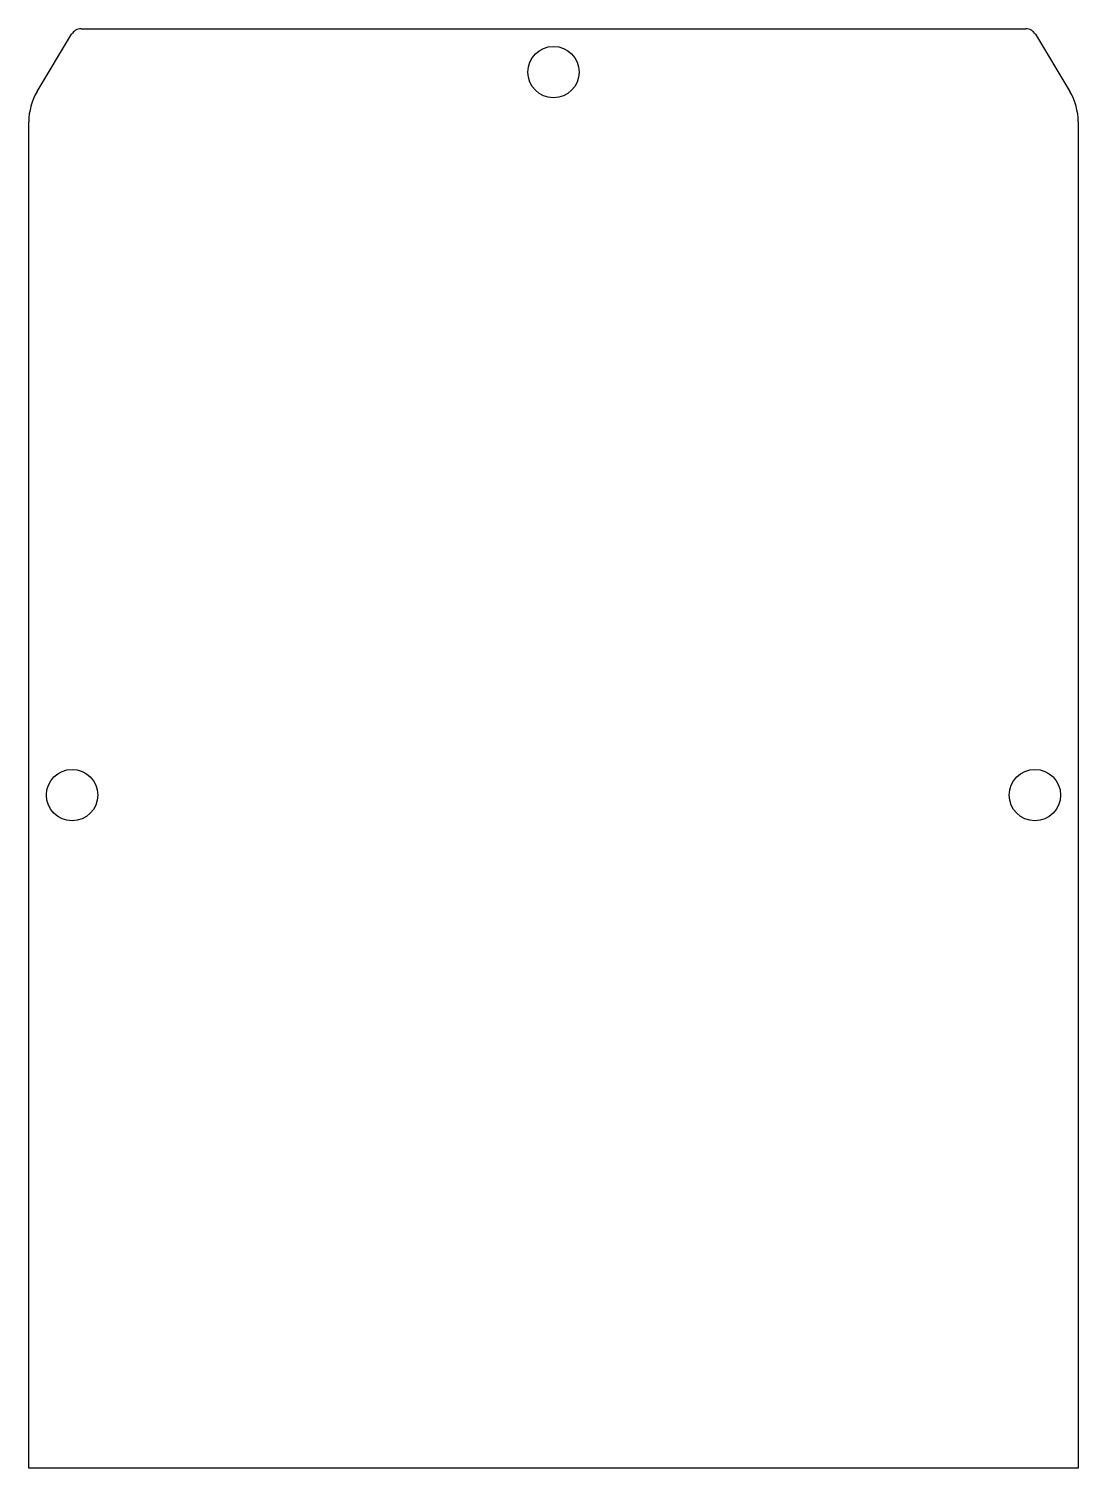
# Model space of a CAD drawing. Header units: millimetres. Extents: x -32.7 to 32.7, y 0 to 89.7.
import ezdxf

# ---------------------------------------------------------------- set-up
doc = ezdxf.new("R2010")
doc.units = ezdxf.units.MM

msp = doc.modelspace()

# ---------------------------------------------------------------- linework, layer by layer
at = {"color": 7, "linetype": 'Continuous', "lineweight": 25}
for p, q in [((-29.434, 89.7), (29.434, 89.7)), ((-32.173, 85.796), (-30.034, 89.36)), ((30.034, 89.36), (32.173, 85.796)), ((-32.7, 0), (-32.7, 83.892)), ((32.7, 83.892), (32.7, 0)), ((32.7, 0), (-32.7, 0))]:
    msp.add_line(p, q, dxfattribs=at)
for centre in [(0, 87), (-30, 41.946), (30, 41.946)]:
    msp.add_circle(centre, 1.6, dxfattribs=at)
for centre, radius, start, end in [((-29.434, 89), 0.7, 90, 149.03624), ((29.434, 89), 0.7, 30.96376, 90), ((-29, 83.892), 3.7, 149.03624, 180), ((29, 83.892), 3.7, 0, 30.96376)]:
    msp.add_arc(centre, radius, start, end, dxfattribs=at)

doc.saveas('drawing.dxf')
